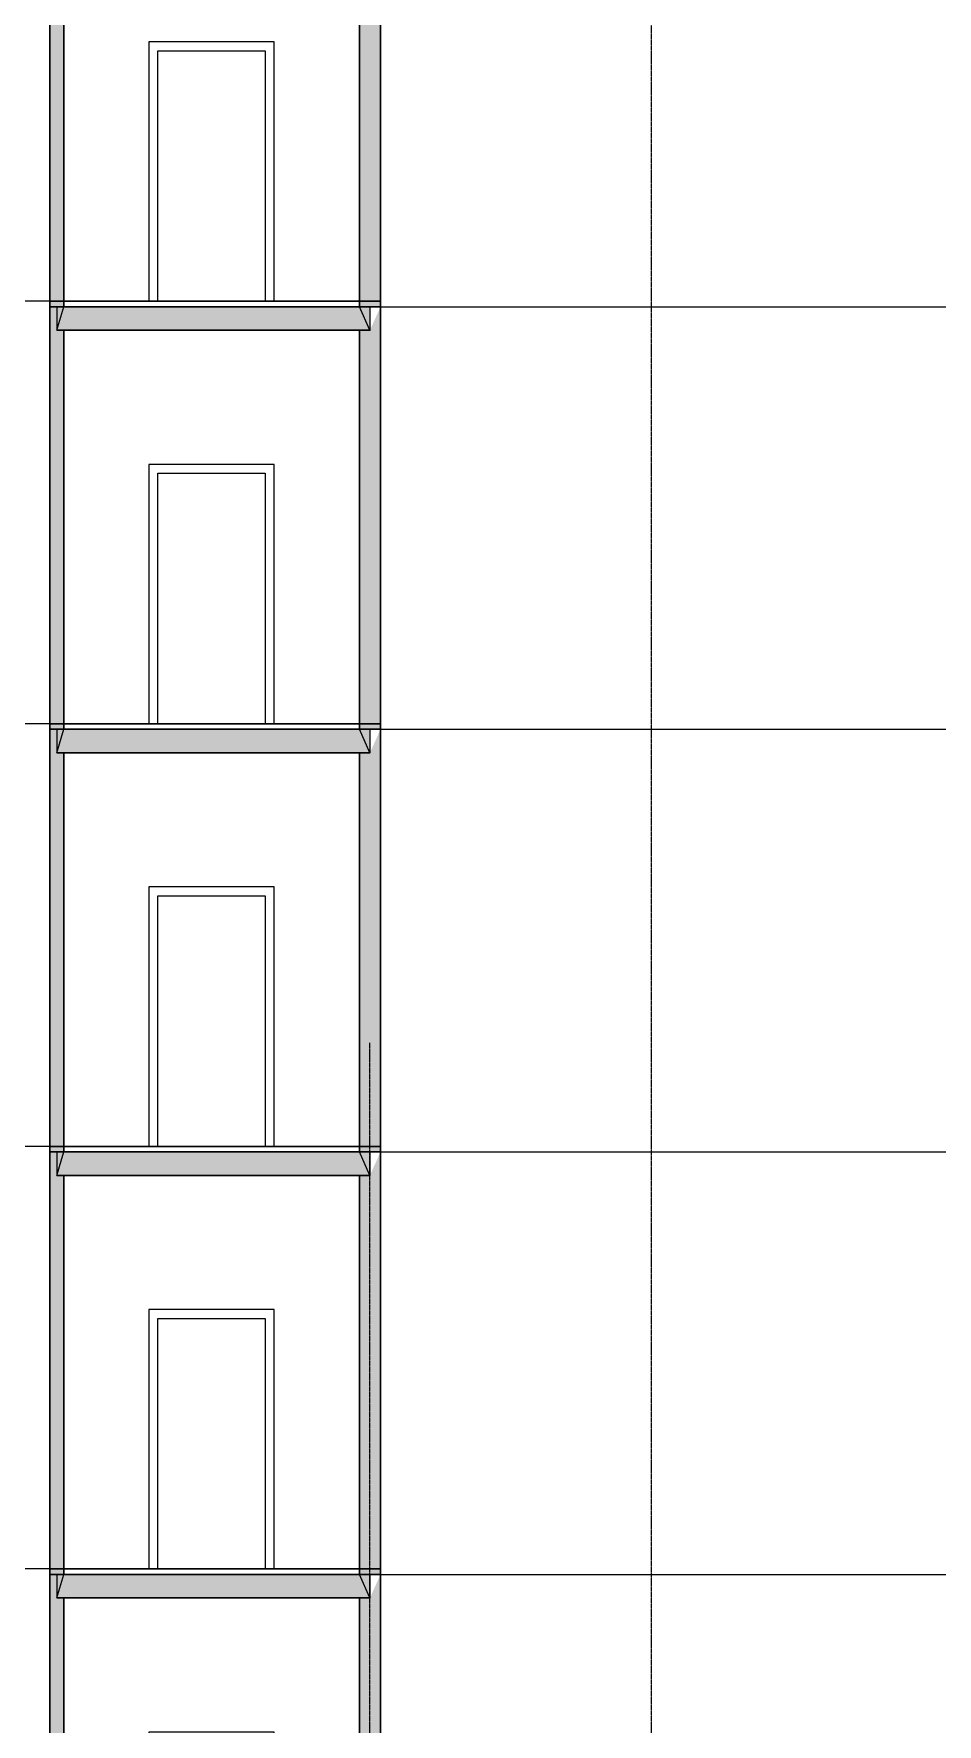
# Model space of a CAD drawing. Header units: millimetres. Extents: x -10163 to 1081624, y -5450 to 230390.
# Drawn here: x 375988 to 383688, y 72868 to 87268 of the extents above; entities that cross this region are included whole.
import ezdxf

# ---------------------------------------------------------------- set-up
doc = ezdxf.new("R2010")
doc.units = ezdxf.units.MM
doc.linetypes.add('Штрих-пунктир', pattern=[24, 20, -1.5, 1, -1.5])
doc.layers.add('0.09', color=40, linetype='Continuous', lineweight=9)
doc.layers.add('0.3', color=40, linetype='Continuous', lineweight=30)
doc.layers.add('0л_штриховка', color=7, linetype='Continuous', lineweight=9, transparency=0.2)
for name, color, linetype in [('норм двкри', 60, 'Continuous'), ('Оси 2', 253, 'Continuous'), ('Перекрытия', 100, 'Continuous'), ('Стены1', 120, 'Continuous')]:
    doc.layers.add(name, color=color, linetype=linetype)
pattern_1 = [(37.5, (330, 0), (-0.16000313, 4.894132373), [0, -3.8608, 0, -4.318, 0, -4.1275]), (7.5, (330, 0), (4.49523283, 7.16825101), [0, -2.0828, 0, -3.4798, 0, -1.3335]), (327.5, (326.876, 0), (7.909923702, 0.014371847), [0, -1.27, 0, -4.572, 0, -5.969]), (317.5, (326.876, 0), (7.63556452, 2.22929323), [0, -0.635, 0, -2.9972, 0, -3.429])]
pattern_2 = [(37.5, (330, -3600), (-0.16000313, 4.894132373), [0, -3.8608, 0, -4.318, 0, -4.1275]), (7.5, (330, -3600), (4.49523283, 7.16825101), [0, -2.0828, 0, -3.4798, 0, -1.3335]), (327.5, (326.876, -3600), (7.909923702, 0.014371847), [0, -1.27, 0, -4.572, 0, -5.969]), (317.5, (326.876, -3600), (7.63556452, 2.22929323), [0, -0.635, 0, -2.9972, 0, -3.429])]
pattern_3 = [(37.5, (0, -3600), (-0.16000313, 4.894132373), [0, -3.8608, 0, -4.318, 0, -4.1275]), (7.5, (0, -3600), (4.49523283, 7.16825101), [0, -2.0828, 0, -3.4798, 0, -1.3335]), (327.5, (-3.124, -3600), (7.909923702, 0.014371847), [0, -1.27, 0, -4.572, 0, -5.969]), (317.5, (-3.124, -3600), (7.63556452, 2.22929323), [0, -0.635, 0, -2.9972, 0, -3.429])]

# ---------------------------------------------------------------- blocks, each defined once
blk = doc.blocks.new('типовой')
h = blk.add_hatch()
h.set_pattern_fill('AR-SAND', color=256, scale=0.1)
h.set_pattern_definition(pattern_1)
h.paths.add_polyline_path([(380185, 63586), (380125, 63586), (380125, 63386)])
h = blk.add_hatch()
h.set_pattern_fill('AR-SAND', color=256, scale=0.1)
h.set_pattern_definition(pattern_1)
h.paths.add_polyline_path([(380185, 63586), (380125, 63586), (380125, 63386)])
h = blk.add_hatch()
h.set_pattern_fill('AR-SAND', color=256, scale=0.1)
h.set_pattern_definition(pattern_1)
h.paths.add_polyline_path([(380185, 63586), (380125, 63586), (380125, 63386)])
h = blk.add_hatch()
h.set_pattern_fill('AR-SAND', color=256, scale=0.1)
h.set_pattern_definition(pattern_1)
h.paths.add_polyline_path([(380185, 63586), (380125, 63586), (380125, 63386)])
h = blk.add_hatch()
h.set_pattern_fill('AR-SAND', color=256, scale=0.1)
h.set_pattern_definition(pattern_1)
h.paths.add_polyline_path([(380185, 63586), (380125, 63586), (380125, 63386)])
h = blk.add_hatch()
h.set_pattern_fill('AR-SAND', color=256, scale=0.1)
h.set_pattern_definition(pattern_1)
h.paths.add_polyline_path([(380185, 63586), (380125, 63586), (380125, 63386)])
h = blk.add_hatch()
h.set_pattern_fill('AR-SAND', color=256, scale=0.1)
h.set_pattern_definition(pattern_1)
h.paths.add_polyline_path([(380185, 63586), (380125, 63586), (380125, 63386)])
h = blk.add_hatch()
h.set_pattern_fill('AR-SAND', color=256, scale=0.1)
h.set_pattern_definition(pattern_1)
h.paths.add_polyline_path([(380185, 63586), (380125, 63586), (380125, 63386)])
h = blk.add_hatch()
h.set_pattern_fill('AR-SAND', color=256, scale=0.1)
h.set_pattern_definition(pattern_1)
h.paths.add_polyline_path([(380185, 63586), (380125, 63586), (380125, 63386)])
h = blk.add_hatch()
h.set_pattern_fill('AR-SAND', color=256, scale=0.1)
h.paths.add_polyline_path([(382795, 63586), (382705, 63586), (382795, 63386)])
h = blk.add_hatch()
h.set_pattern_fill('AR-SAND', color=256, scale=0.1)
h.paths.add_polyline_path([(382795, 63386), (382795, 63586), (382705, 63586)])
h = blk.add_hatch()
h.set_pattern_fill('AR-SAND', color=256, scale=0.1)
h.paths.add_polyline_path([(382795, 63386), (382795, 63586), (382705, 63586)])
h = blk.add_hatch()
h.set_pattern_fill('AR-SAND', color=256, scale=0.1)
h.paths.add_polyline_path([(382795, 63586), (382705, 63586), (382795, 63386)])
h = blk.add_hatch()
h.set_pattern_fill('AR-SAND', color=256, scale=0.1)
h.paths.add_polyline_path([(382795, 63386), (382795, 63586), (382705, 63586)])
h = blk.add_hatch()
h.set_pattern_fill('AR-SAND', color=256, scale=0.1)
h.paths.add_polyline_path([(382795, 63386), (382795, 63586), (382705, 63586)])
h = blk.add_hatch()
h.set_pattern_fill('AR-SAND', color=256, scale=0.1)
h.paths.add_polyline_path([(382795, 63586), (382705, 63586), (382795, 63386)])
h = blk.add_hatch()
h.set_pattern_fill('AR-SAND', color=256, scale=0.1)
h.paths.add_polyline_path([(382795, 63386), (382795, 63586), (382705, 63586)])
h = blk.add_hatch()
h.set_pattern_fill('AR-SAND', color=256, scale=0.1)
h.paths.add_polyline_path([(382795, 63386), (382795, 63586), (382705, 63586)])
h = blk.add_hatch()
h.set_pattern_fill('AR-SAND', color=256, scale=0.1)
h.set_pattern_definition(pattern_2)
h.paths.add_polyline_path([(380185, 59986), (380125, 59986), (380125, 59786)])
h = blk.add_hatch()
h.set_pattern_fill('AR-SAND', color=256, scale=0.1)
h.set_pattern_definition(pattern_2)
h.paths.add_polyline_path([(380185, 59986), (380125, 59986), (380125, 59786)])
h = blk.add_hatch()
h.set_pattern_fill('AR-SAND', color=256, scale=0.1)
h.set_pattern_definition(pattern_2)
h.paths.add_polyline_path([(380185, 59986), (380125, 59986), (380125, 59786)])
h = blk.add_hatch()
h.set_pattern_fill('AR-SAND', color=256, scale=0.1)
h.set_pattern_definition(pattern_2)
h.paths.add_polyline_path([(380185, 59986), (380125, 59986), (380125, 59786)])
h = blk.add_hatch()
h.set_pattern_fill('AR-SAND', color=256, scale=0.1)
h.set_pattern_definition(pattern_2)
h.paths.add_polyline_path([(380185, 59986), (380125, 59986), (380125, 59786)])
h = blk.add_hatch()
h.set_pattern_fill('AR-SAND', color=256, scale=0.1)
h.set_pattern_definition(pattern_2)
h.paths.add_polyline_path([(380185, 59986), (380125, 59986), (380125, 59786)])
h = blk.add_hatch()
h.set_pattern_fill('AR-SAND', color=256, scale=0.1)
h.set_pattern_definition(pattern_2)
h.paths.add_polyline_path([(380185, 59986), (380125, 59986), (380125, 59786)])
h = blk.add_hatch()
h.set_pattern_fill('AR-SAND', color=256, scale=0.1)
h.set_pattern_definition(pattern_2)
h.paths.add_polyline_path([(380185, 59986), (380125, 59986), (380125, 59786)])
h = blk.add_hatch()
h.set_pattern_fill('AR-SAND', color=256, scale=0.1)
h.set_pattern_definition(pattern_2)
h.paths.add_polyline_path([(380185, 59986), (380125, 59986), (380125, 59786)])
h = blk.add_hatch()
h.set_pattern_fill('AR-SAND', color=256, scale=0.1)
h.set_pattern_definition(pattern_3)
h.paths.add_polyline_path([(382795, 59986), (382705, 59986), (382795, 59786)])
h = blk.add_hatch()
h.set_pattern_fill('AR-SAND', color=256, scale=0.1)
h.set_pattern_definition(pattern_3)
h.paths.add_polyline_path([(382795, 59786), (382795, 59986), (382705, 59986)])
h = blk.add_hatch()
h.set_pattern_fill('AR-SAND', color=256, scale=0.1)
h.set_pattern_definition(pattern_3)
h.paths.add_polyline_path([(382795, 59786), (382795, 59986), (382705, 59986)])
h = blk.add_hatch()
h.set_pattern_fill('AR-SAND', color=256, scale=0.1)
h.set_pattern_definition(pattern_3)
h.paths.add_polyline_path([(382795, 59986), (382705, 59986), (382795, 59786)])
h = blk.add_hatch()
h.set_pattern_fill('AR-SAND', color=256, scale=0.1)
h.set_pattern_definition(pattern_3)
h.paths.add_polyline_path([(382795, 59786), (382795, 59986), (382705, 59986)])
h = blk.add_hatch()
h.set_pattern_fill('AR-SAND', color=256, scale=0.1)
h.set_pattern_definition(pattern_3)
h.paths.add_polyline_path([(382795, 59786), (382795, 59986), (382705, 59986)])
h = blk.add_hatch()
h.set_pattern_fill('AR-SAND', color=256, scale=0.1)
h.set_pattern_definition(pattern_3)
h.paths.add_polyline_path([(382795, 59986), (382705, 59986), (382795, 59786)])
h = blk.add_hatch()
h.set_pattern_fill('AR-SAND', color=256, scale=0.1)
h.set_pattern_definition(pattern_3)
h.paths.add_polyline_path([(382795, 59786), (382795, 59986), (382705, 59986)])
h = blk.add_hatch()
h.set_pattern_fill('AR-SAND', color=256, scale=0.1)
h.set_pattern_definition(pattern_3)
h.paths.add_polyline_path([(382795, 59786), (382795, 59986), (382705, 59986)])
at = {"layer": '0л_штриховка', "lineweight": 9}
h = blk.add_hatch(dxfattribs=at)
h.set_pattern_fill('ANSI36', color=256, scale=30)
h.paths.add_polyline_path([(390505, 63586), (388285, 63586), (388195, 63386), (390595, 63386)])
h.paths.add_polyline_path([(393505, 63586), (390685, 63586), (390595, 63386), (393595, 63386)])
h.paths.add_polyline_path([(395010, 63586), (393685, 63586), (393595, 63386), (395100, 63386)])
h.paths.add_polyline_path([(393685, 63386), (393595, 63386), (393505, 63386), (393505, 59986), (393685, 59986), (393685, 60033)])
h.paths.add_polyline_path([(390685, 63386), (390595, 63386), (390505, 63386), (390505, 59986), (390685, 59986), (390685, 60033)])
h.paths.add_polyline_path([(390685, 63633), (390505, 63633), (390505, 63586), (390595, 63586), (390685, 63586)])
h.paths.add_polyline_path([(393685, 63633), (393505, 63633), (393505, 63586), (393595, 63586), (393685, 63586)])
h.paths.add_polyline_path([(382705, 63586), (380185, 63586), (380125, 63386), (382795, 63386)])
h.paths.add_polyline_path([(380185, 63386), (380125, 63386), (380125, 63586), (380185, 63586), (380185, 63633), (380065, 63633), (380065, 59986), (380185, 59986)])
h.paths.add_polyline_path([(382885, 63586), (382795, 63386), (382705, 63386), (382705, 59986), (382885, 59986)])
h.paths.add_polyline_path([(388285, 63386), (388195, 63386), (388105, 63586), (388105, 59986), (388285, 59986)])
h.paths.add_polyline_path([(388285, 63586), (388285, 63633), (388105, 63633), (388105, 63586), (388195, 63586)])
h.paths.add_polyline_path([(382885, 63586), (382885, 63633), (382705, 63633), (382705, 63586), (382795, 63586)])
h = blk.add_hatch(dxfattribs=at)
h.set_pattern_fill('ANSI36', color=256, scale=30)
h.paths.add_polyline_path([(390505, 63586), (388285, 63586), (388195, 63386), (390595, 63386)])
h.paths.add_polyline_path([(393505, 63586), (390685, 63586), (390595, 63386), (393595, 63386)])
h.paths.add_polyline_path([(395010, 63586), (393685, 63586), (393595, 63386), (395100, 63386)])
h.paths.add_polyline_path([(393685, 63386), (393595, 63386), (393505, 63386), (393505, 59986), (393685, 59986), (393685, 60033)])
h.paths.add_polyline_path([(390685, 63386), (390595, 63386), (390505, 63386), (390505, 59986), (390685, 59986), (390685, 60033)])
h.paths.add_polyline_path([(390685, 63633), (390505, 63633), (390505, 63586), (390595, 63586), (390685, 63586)])
h.paths.add_polyline_path([(393685, 63633), (393505, 63633), (393505, 63586), (393595, 63586), (393685, 63586)])
h.paths.add_polyline_path([(382705, 63586), (380185, 63586), (380125, 63386), (382795, 63386)])
h.paths.add_polyline_path([(380185, 63386), (380125, 63386), (380125, 63586), (380185, 63586), (380185, 63633), (380065, 63633), (380065, 59986), (380185, 59986)])
h.paths.add_polyline_path([(382885, 63586), (382795, 63386), (382705, 63386), (382705, 59986), (382885, 59986)])
h.paths.add_polyline_path([(388285, 63386), (388195, 63386), (388105, 63586), (388105, 59986), (388285, 59986)])
h.paths.add_polyline_path([(388285, 63586), (388285, 63633), (388105, 63633), (388105, 63586), (388195, 63586)])
h.paths.add_polyline_path([(382885, 63586), (382885, 63633), (382705, 63633), (382705, 63586), (382795, 63586)])
h = blk.add_hatch(dxfattribs=at)
h.set_pattern_fill('ANSI36', color=256, scale=30)
h.paths.add_polyline_path([(390505, 63586), (388285, 63586), (388195, 63386), (390595, 63386)])
h.paths.add_polyline_path([(393505, 63586), (390685, 63586), (390595, 63386), (393595, 63386)])
h.paths.add_polyline_path([(395010, 63586), (393685, 63586), (393595, 63386), (395100, 63386)])
h.paths.add_polyline_path([(393685, 63386), (393595, 63386), (393505, 63386), (393505, 59986), (393685, 59986), (393685, 60033)])
h.paths.add_polyline_path([(390685, 63386), (390595, 63386), (390505, 63386), (390505, 59986), (390685, 59986), (390685, 60033)])
h.paths.add_polyline_path([(390685, 63633), (390505, 63633), (390505, 63586), (390595, 63586), (390685, 63586)])
h.paths.add_polyline_path([(393685, 63633), (393505, 63633), (393505, 63586), (393595, 63586), (393685, 63586)])
h.paths.add_polyline_path([(382705, 63586), (380185, 63586), (380125, 63386), (382795, 63386)])
h.paths.add_polyline_path([(380185, 63386), (380125, 63386), (380125, 63586), (380185, 63586), (380185, 63633), (380065, 63633), (380065, 59986), (380185, 59986)])
h.paths.add_polyline_path([(382885, 63586), (382795, 63386), (382705, 63386), (382705, 59986), (382885, 59986)])
h.paths.add_polyline_path([(388285, 63386), (388195, 63386), (388105, 63586), (388105, 59986), (388285, 59986)])
h.paths.add_polyline_path([(388285, 63586), (388285, 63633), (388105, 63633), (388105, 63586), (388195, 63586)])
h.paths.add_polyline_path([(382885, 63586), (382885, 63633), (382705, 63633), (382705, 63586), (382795, 63586)])
blk.add_line((382795, 63386), (382705, 63586))
blk.add_line((382795, 63386), (382705, 63586))
blk.add_line((382795, 63386), (382705, 63586))
blk.add_line((382795, 63386), (382705, 63586))
blk.add_line((382795, 63386), (382705, 63586))
blk.add_line((382795, 63386), (382705, 63586))
blk.add_line((382795, 63386), (382705, 63586))
blk.add_line((382795, 63386), (382705, 63586))
blk.add_line((382795, 63386), (382705, 63586))
at = {"lineweight": 9}
for p, q in [((380065, 60033), (377485, 60033)), ((380065, 60033), (377485, 60033)), ((380065, 60033), (377485, 60033)), ((382885, 59986), (388105, 59986)), ((382885, 59986), (388105, 59986)), ((382885, 59986), (388105, 59986))]:
    blk.add_line(p, q, dxfattribs=at)
for points in [[(380185, 63586), (380125, 63586), (380125, 63386), (380185, 63586)], [(380185, 63586), (380125, 63586), (380125, 63386), (380185, 63586)], [(380185, 63586), (380125, 63586), (380125, 63386), (380185, 63586)], [(380185, 63586), (380125, 63586), (380125, 63386), (380185, 63586)], [(380185, 63586), (380125, 63586), (380125, 63386), (380185, 63586)], [(380185, 63586), (380125, 63586), (380125, 63386), (380185, 63586)], [(380185, 63586), (380125, 63586), (380125, 63386), (380185, 63586)], [(380185, 63586), (380125, 63586), (380125, 63386), (380185, 63586)], [(380185, 63586), (380125, 63586), (380125, 63386), (380185, 63586)], [(382705, 63586), (382795, 63586), (382795, 63386), (382705, 63586)], [(382705, 63586), (382795, 63586), (382795, 63386), (382705, 63586)], [(382705, 63586), (382795, 63586), (382795, 63386), (382705, 63586)], [(382705, 63586), (382795, 63586), (382795, 63386), (382705, 63586)], [(382705, 63586), (382795, 63586), (382795, 63386), (382705, 63586)], [(382705, 63586), (382795, 63586), (382795, 63386), (382705, 63586)], [(382705, 63586), (382795, 63586), (382795, 63386), (382705, 63586)], [(382705, 63586), (382795, 63586), (382795, 63386), (382705, 63586)], [(382705, 63586), (382795, 63586), (382795, 63386), (382705, 63586)], [(380185, 59986), (380125, 59986), (380125, 59786), (380185, 59986)], [(380185, 59986), (380125, 59986), (380125, 59786), (380185, 59986)], [(380185, 59986), (380125, 59986), (380125, 59786), (380185, 59986)], [(380185, 59986), (380125, 59986), (380125, 59786), (380185, 59986)], [(380185, 59986), (380125, 59986), (380125, 59786), (380185, 59986)], [(380185, 59986), (380125, 59986), (380125, 59786), (380185, 59986)], [(380185, 59986), (380125, 59986), (380125, 59786), (380185, 59986)], [(380185, 59986), (380125, 59986), (380125, 59786), (380185, 59986)], [(380185, 59986), (380125, 59986), (380125, 59786), (380185, 59986)], [(382705, 59986), (382795, 59986), (382795, 59786), (382705, 59986)], [(382705, 59986), (382795, 59986), (382795, 59786), (382705, 59986)], [(382705, 59986), (382795, 59986), (382795, 59786), (382705, 59986)], [(382705, 59986), (382795, 59986), (382795, 59786), (382705, 59986)], [(382705, 59986), (382795, 59986), (382795, 59786), (382705, 59986)], [(382705, 59986), (382795, 59986), (382795, 59786), (382705, 59986)], [(382705, 59986), (382795, 59986), (382795, 59786), (382705, 59986)], [(382705, 59986), (382795, 59986), (382795, 59786), (382705, 59986)], [(382705, 59986), (382795, 59986), (382795, 59786), (382705, 59986)]]:
    blk.add_lwpolyline(points)
at = {"layer": '0.09', "lineweight": 9}
for p, q in [((380065, 60033), (377485, 60033)), ((380065, 60033), (377485, 60033)), ((380065, 60033), (377485, 60033)), ((380065, 60033), (377485, 60033)), ((380065, 60033), (377485, 60033)), ((380065, 60033), (377485, 60033)), ((382885, 59986), (388105, 59986)), ((382885, 59986), (388105, 59986)), ((382885, 59986), (388105, 59986)), ((382885, 59986), (388105, 59986)), ((382885, 59986), (388105, 59986)), ((382885, 59986), (388105, 59986))]:
    blk.add_line(p, q, dxfattribs=at)
at = {"layer": '0.3', "lineweight": 30}
for points in [[(380065, 63633), (380065, 59986), (380185, 59986), (380185, 63386)], [(380185, 63633), (380065, 63633)], [(380065, 63633), (380065, 59986), (380185, 59986), (380185, 63386)], [(380185, 63633), (380065, 63633)], [(380065, 63633), (380065, 59986), (380185, 59986), (380185, 63386)], [(380185, 63633), (380065, 63633)], [(380065, 63633), (380065, 59986), (380185, 59986), (380185, 63386)], [(380185, 63633), (380065, 63633)], [(380065, 63633), (380065, 59986), (380185, 59986), (380185, 63386)], [(380185, 63633), (380065, 63633)], [(380065, 63633), (380065, 59986), (380185, 59986), (380185, 63386)], [(380185, 63633), (380065, 63633)], [(380065, 63633), (380065, 59986), (380185, 59986), (380185, 63386)], [(380185, 63633), (380065, 63633)], [(380065, 63633), (380065, 59986), (380185, 59986), (380185, 63386)], [(380185, 63633), (380065, 63633)], [(380065, 63633), (380065, 59986), (380185, 59986), (380185, 63386)], [(380185, 63633), (380065, 63633)], [(382885, 63633), (382705, 63633)], [(382705, 63386), (382705, 59986), (382885, 59986), (382885, 63633)], [(382885, 63633), (382705, 63633)], [(382705, 63386), (382705, 59986), (382885, 59986), (382885, 63633)], [(382885, 63633), (382705, 63633)], [(382705, 63386), (382705, 59986), (382885, 59986), (382885, 63633)], [(380125, 63386), (382795, 63386), (382795, 63386)], [(380125, 63386), (382795, 63386), (382795, 63386)], [(380125, 63386), (382795, 63386), (382795, 63386)], [(380125, 59786), (382795, 59786), (382795, 59786)], [(380125, 59786), (382795, 59786), (382795, 59786)], [(380125, 59786), (382795, 59786), (382795, 59786)], [(380125, 59786), (382795, 59786), (382795, 59786)], [(380125, 59786), (382795, 59786), (382795, 59786)], [(380125, 59786), (382795, 59786), (382795, 59786)], [(380125, 59786), (382795, 59786), (382795, 59786)], [(380125, 59786), (382795, 59786), (382795, 59786)], [(380125, 59786), (382795, 59786), (382795, 59786)]]:
    blk.add_lwpolyline(points, dxfattribs=at)
for points in [[(380185, 63586), (382705, 63586), (382705, 63633), (380185, 63633)], [(380185, 63586), (382705, 63586), (382705, 63633), (380185, 63633)], [(380185, 63586), (382705, 63586), (382705, 63633), (380185, 63633)], [(380185, 63586), (382705, 63586), (382705, 63633), (380185, 63633)], [(380185, 63586), (382705, 63586), (382705, 63633), (380185, 63633)], [(380185, 63586), (382705, 63586), (382705, 63633), (380185, 63633)], [(380185, 63586), (382705, 63586), (382705, 63633), (380185, 63633)], [(380185, 63586), (382705, 63586), (382705, 63633), (380185, 63633)], [(380185, 63586), (382705, 63586), (382705, 63633), (380185, 63633)], [(380185, 59986), (382705, 59986), (382705, 60033), (380185, 60033)], [(380185, 59986), (382705, 59986), (382705, 60033), (380185, 60033)], [(380185, 59986), (382705, 59986), (382705, 60033), (380185, 60033)], [(380185, 59986), (382705, 59986), (382705, 60033), (380185, 60033)], [(380185, 59986), (382705, 59986), (382705, 60033), (380185, 60033)], [(380185, 59986), (382705, 59986), (382705, 60033), (380185, 60033)], [(380185, 59986), (382705, 59986), (382705, 60033), (380185, 60033)], [(380185, 59986), (382705, 59986), (382705, 60033), (380185, 60033)], [(380185, 59986), (382705, 59986), (382705, 60033), (380185, 60033)], [(380185, 59986), (382705, 59986), (382705, 60033), (380185, 60033)], [(380185, 59986), (382705, 59986), (382705, 60033), (380185, 60033)], [(380185, 59986), (382705, 59986), (382705, 60033), (380185, 60033)], [(380185, 59986), (382705, 59986), (382705, 60033), (380185, 60033)], [(380185, 59986), (382705, 59986), (382705, 60033), (380185, 60033)], [(380185, 59986), (382705, 59986), (382705, 60033), (380185, 60033)], [(380185, 59986), (382705, 59986), (382705, 60033), (380185, 60033)], [(380185, 59986), (382705, 59986), (382705, 60033), (380185, 60033)], [(380185, 59986), (382705, 59986), (382705, 60033), (380185, 60033)]]:
    blk.add_lwpolyline(points, close=True, dxfattribs=at)
at = {"layer": 'норм двкри', "lineweight": 9}
for p, q in [((380911, 62243), (380911, 60033)), ((381978, 62243), (380911, 62243)), ((380911, 62243), (380911, 60033)), ((381978, 62243), (380911, 62243)), ((380911, 62243), (380911, 60033)), ((381978, 62243), (380911, 62243)), ((380911, 62243), (380911, 60033)), ((381978, 62243), (380911, 62243)), ((380911, 62243), (380911, 60033)), ((381978, 62243), (380911, 62243)), ((380911, 62243), (380911, 60033)), ((381978, 62243), (380911, 62243)), ((380911, 62243), (380911, 60033)), ((381978, 62243), (380911, 62243)), ((380911, 62243), (380911, 60033)), ((381978, 62243), (380911, 62243)), ((380911, 62243), (380911, 60033)), ((381978, 62243), (380911, 62243)), ((380911, 62243), (380911, 60033)), ((381978, 62243), (380911, 62243)), ((380911, 62243), (380911, 60033)), ((381978, 62243), (380911, 62243)), ((380911, 62243), (380911, 60033)), ((381978, 62243), (380911, 62243)), ((380911, 62243), (380911, 60033)), ((381978, 62243), (380911, 62243)), ((380911, 62243), (380911, 60033)), ((381978, 62243), (380911, 62243)), ((380911, 62243), (380911, 60033)), ((381978, 62243), (380911, 62243)), ((380911, 62243), (380911, 60033)), ((381978, 62243), (380911, 62243)), ((380911, 62243), (380911, 60033)), ((381978, 62243), (380911, 62243)), ((380911, 62243), (380911, 60033)), ((381978, 62243), (380911, 62243)), ((381978, 60033), (381978, 62243)), ((381978, 60033), (381978, 62243)), ((381978, 60033), (381978, 62243)), ((381978, 60033), (381978, 62243)), ((381978, 60033), (381978, 62243)), ((381978, 60033), (381978, 62243)), ((381978, 60033), (381978, 62243)), ((381978, 60033), (381978, 62243)), ((381978, 60033), (381978, 62243)), ((381978, 60033), (381978, 62243)), ((381978, 60033), (381978, 62243)), ((381978, 60033), (381978, 62243)), ((381978, 60033), (381978, 62243)), ((381978, 60033), (381978, 62243)), ((381978, 60033), (381978, 62243)), ((381978, 60033), (381978, 62243)), ((381978, 60033), (381978, 62243)), ((381978, 60033), (381978, 62243)), ((380987, 60033), (380987, 62167)), ((380987, 62167), (381902, 62167)), ((380987, 60033), (380987, 62167)), ((380987, 62167), (381902, 62167)), ((380987, 60033), (380987, 62167)), ((380987, 62167), (381902, 62167)), ((380987, 60033), (380987, 62167)), ((380987, 62167), (381902, 62167)), ((380987, 60033), (380987, 62167)), ((380987, 62167), (381902, 62167)), ((380987, 60033), (380987, 62167)), ((380987, 62167), (381902, 62167)), ((380987, 60033), (380987, 62167)), ((380987, 62167), (381902, 62167)), ((380987, 60033), (380987, 62167)), ((380987, 62167), (381902, 62167)), ((380987, 60033), (380987, 62167)), ((380987, 62167), (381902, 62167)), ((380987, 60033), (380987, 62167)), ((380987, 62167), (381902, 62167)), ((380987, 60033), (380987, 62167)), ((380987, 62167), (381902, 62167)), ((380987, 60033), (380987, 62167)), ((380987, 62167), (381902, 62167)), ((380987, 60033), (380987, 62167)), ((380987, 62167), (381902, 62167)), ((380987, 60033), (380987, 62167)), ((380987, 62167), (381902, 62167)), ((380987, 60033), (380987, 62167)), ((380987, 62167), (381902, 62167)), ((380987, 60033), (380987, 62167)), ((380987, 62167), (381902, 62167)), ((380987, 60033), (380987, 62167)), ((380987, 62167), (381902, 62167)), ((380987, 60033), (380987, 62167)), ((380987, 62167), (381902, 62167)), ((381902, 62167), (381902, 60033)), ((381902, 62167), (381902, 60033)), ((381902, 62167), (381902, 60033)), ((381902, 62167), (381902, 60033)), ((381902, 62167), (381902, 60033)), ((381902, 62167), (381902, 60033)), ((381902, 62167), (381902, 60033)), ((381902, 62167), (381902, 60033)), ((381902, 62167), (381902, 60033)), ((381902, 62167), (381902, 60033)), ((381902, 62167), (381902, 60033)), ((381902, 62167), (381902, 60033)), ((381902, 62167), (381902, 60033)), ((381902, 62167), (381902, 60033)), ((381902, 62167), (381902, 60033)), ((381902, 62167), (381902, 60033)), ((381902, 62167), (381902, 60033)), ((381902, 62167), (381902, 60033))]:
    blk.add_line(p, q, dxfattribs=at)
at = {"layer": 'Перекрытия'}
for points in [[(380485, 63586), (382795, 63586)], [(380485, 63586), (382795, 63586)], [(380485, 63586), (382795, 63586)], [(380485, 63586), (382795, 63586)], [(380485, 63586), (382795, 63586)], [(380485, 63586), (382795, 63586)], [(380485, 63586), (382795, 63586)], [(380485, 63586), (382795, 63586)], [(380485, 63586), (382795, 63586)], [(380125, 63386), (382795, 63386), (382795, 63386)], [(380125, 63386), (382795, 63386), (382795, 63386)], [(380125, 63386), (382795, 63386), (382795, 63386)], [(380125, 63386), (382795, 63386), (382795, 63386)], [(380125, 63386), (382795, 63386), (382795, 63386)], [(380125, 63386), (382795, 63386), (382795, 63386)]]:
    blk.add_lwpolyline(points, dxfattribs=at)
at = {"layer": 'Стены1'}
for points in [[(380185, 63586), (380185, 63633)], [(380185, 63586), (380185, 63633)], [(380185, 63586), (380185, 63633)], [(380185, 63586), (380185, 63633)], [(380185, 63586), (380185, 63633)], [(380185, 63586), (380185, 63633)], [(380185, 63586), (380185, 63633)], [(380185, 63586), (380185, 63633)], [(380185, 63586), (380185, 63633)], [(382705, 63633), (382705, 63586)], [(382705, 63633), (382705, 63586)], [(382885, 63633), (382705, 63633)], [(382705, 63386), (382705, 59986), (382885, 59986), (382885, 63633)], [(382705, 63633), (382705, 63586)], [(382885, 63633), (382705, 63633)], [(382705, 63386), (382705, 59986), (382885, 59986), (382885, 63633)], [(382705, 63633), (382705, 63586)], [(382705, 63633), (382705, 63586)], [(382885, 63633), (382705, 63633)], [(382705, 63386), (382705, 59986), (382885, 59986), (382885, 63633)], [(382705, 63633), (382705, 63586)], [(382885, 63633), (382705, 63633)], [(382705, 63386), (382705, 59986), (382885, 59986), (382885, 63633)], [(382705, 63633), (382705, 63586)], [(382705, 63633), (382705, 63586)], [(382885, 63633), (382705, 63633)], [(382705, 63386), (382705, 59986), (382885, 59986), (382885, 63633)], [(382705, 63633), (382705, 63586)], [(382885, 63633), (382705, 63633)], [(382705, 63386), (382705, 59986), (382885, 59986), (382885, 63633)]]:
    blk.add_lwpolyline(points, dxfattribs=at)

msp = doc.modelspace()

# ---------------------------------------------------------------- linework, layer by layer
at = {"layer": 'Оси 2', "linetype": 'Штрих-пунктир', "lineweight": 9}
msp.add_line((381253.024, 50020.924), (381253.024, 103147.78), dxfattribs=at)
at = {"layer": 'Оси 2', "color": 9, "linetype": 'Штрих-пунктир', "lineweight": 9, "true_color": 0xc7c8ca}
for q in [(378853.024, 78672.607), (378853.024, 78622.607)]:
    msp.add_line((378853.024, 50020.924), q, dxfattribs=at)

# ---------------------------------------------------------------- block references
at = {"layer": 'Перекрытия'}
for p in [(-3941.534, 24957.022), (-3941.534, 21357.022), (-3941.534, 17757.022), (-3941.534, 14157.022), (-3941.534, 10557.022)]:
    msp.add_blockref('типовой', p, dxfattribs=at)

doc.saveas('drawing.dxf')
